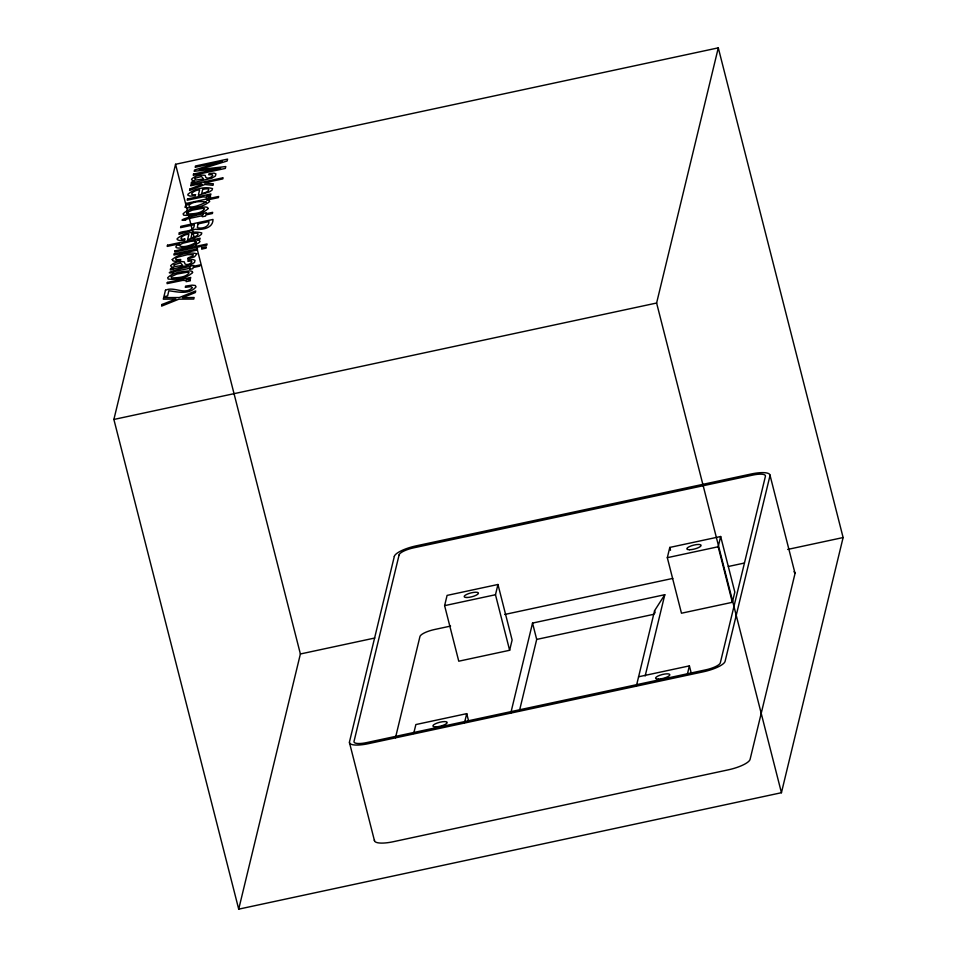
<?xml version="1.0" encoding="UTF-8"?>
<svg xmlns="http://www.w3.org/2000/svg" width="957" height="957" viewBox="0 0 957 957"><rect width="100%" height="100%" fill="white"/><g stroke="black" fill="none" stroke-linecap="round" stroke-linejoin="round"><path stroke-width="1.44" d="M113.883 419.453L175.562 164.281L718.288 47.85L843.117 537.547L781.438 792.719L238.712 909.15L113.883 419.453L656.61 303.022L718.288 47.85M238.712 909.15L300.39 653.978L175.562 164.281M395.468 737.775L419.944 636.537A14.008 3.768 -14.3 0 1 434.502 629.527L450.58 626.081M413.687 733.529L415.864 724.557L466.729 713.647L468.547 720.765M444.61 605.649L447.086 595.398L497.963 584.488L512.115 640.03L509.638 650.282L458.762 661.203L444.61 605.649L495.475 594.74L497.963 584.488M464.564 722.619L466.729 713.647M510.787 713.073L532.535 623.079L664.804 594.704L645.162 675.977M519.507 710.537L536.698 639.42L532.535 623.079M636.333 686.157L654.576 610.686L664.804 594.704M667.316 557.68L669.792 547.428L720.669 536.506L734.82 592.06L732.344 602.312L681.468 613.222L667.316 557.68L718.193 546.758L720.669 536.506M687.533 673.572L689.387 665.881L638.522 676.79M300.39 653.978L374.797 638.02M787.671 549.438L843.117 537.547M504.674 614.478L672.795 578.411M728.349 566.484L744.426 563.039M536.698 639.42L653.954 614.262M769.966 475.031L794.956 573.064M656.61 303.022L781.438 792.719M718.193 546.758L732.344 602.312M669.792 547.428L670.522 550.275M689.387 665.881L691.205 672.998M654.576 610.686L655.126 612.863M495.475 594.74L509.638 650.282M349.472 742.644L374.462 840.677M374.474 839.911A21.006 5.646 -14.3 0 0 393.339 841.705L728.265 769.847A21.006 5.646 -14.3 0 0 750.097 759.332L794.944 573.829A21.006 5.646 -14.3 0 0 793.963 571.808M172.559 272.805C158.934 274.252 192.704 264.73 190.204 267.027L190.443 266.07L193.649 265.388L193.422 266.345L199.953 264.945L199.666 266.142L193.135 267.541L192.859 268.678L189.642 269.36L189.917 268.235L174.641 271.513L172.559 272.805M185.275 220.182C171.65 221.629 205.42 212.107 202.932 214.404L203.159 213.447L206.377 212.765L206.138 213.722L212.681 212.322L212.382 213.519L205.851 214.918L205.576 216.055L202.37 216.737L202.645 215.612L187.369 218.89L185.275 220.182M172.236 259.538L173.061 260.89A8.29 2.225 -14.3 0 0 176.519 261.153L180.466 260.639L180.741 259.479L176.794 259.766L175.789 259.491L175.837 258.426A4.976 1.34 -14.3 0 1 178.325 256.978L187.548 254.658L193.326 254.682L192.895 255.95L188.003 257.923L187.716 259.084L194.558 256.763L196.903 253.784C189.091 251.655 178.385 254.191 172.236 259.538M173.121 269.001L170.25 269.982L170.537 268.642L173.923 267.386L171.447 266.931L170.645 265.675C173.791 262.146 179.749 260.914 184.294 261.883C184.294 266.453 190.359 264.527 191.879 261.919L191.209 261.034L187.871 261.261L188.146 260.148L193.039 259.562L195.013 260.316L194.534 262.445L190.981 264.611L173.121 269.001M194.02 182.548L191.149 183.529L191.436 182.189L194.821 180.921L192.345 180.466L191.544 179.222C194.69 175.693 200.647 174.461 205.193 175.43C205.193 180 211.258 178.074 212.777 175.466L212.107 174.569L208.77 174.796L209.045 173.695L213.937 173.109L215.911 173.863L215.433 175.992L211.88 178.158L194.02 182.548M167.499 245.219L167.212 246.404L179.162 243.844C165.693 252.146 198.159 246.451 199.989 241.427L199.02 240.291L196.735 240.04L199.834 239.37L200.121 238.221L167.499 245.219M162.008 304.482L161.613 306.12L178.899 299.17L193.757 299.074L194.139 297.507L182.452 297.687L195.324 292.567L195.73 290.928L179.294 297.543L163.683 297.591L163.3 299.182L175.849 299.039L162.008 304.482M165.465 290.222L163.898 296.706L167.607 295.916L168.851 290.749C177.655 291.921 189.319 294.995 196.041 286.897L195.3 285.485L192.154 285.15L185.598 286.119L185.299 287.327L191.053 286.622L192.429 287.662C184.749 295.617 174.425 286.035 165.465 290.222M167.343 282.435L167.056 283.631L182.835 280.353L186.089 280.557L186.172 281.657L190.323 280.772L190.264 279.791L186.424 279.42L190.467 278.547L190.742 277.422L167.343 282.435M174.258 253.832L173.959 255.04L197.262 250.052L197.549 248.844L174.258 253.832M174.975 250.866L174.688 252.05L206.784 245.171L207.071 243.975L174.975 250.866M179.342 232.778L178.959 234.393L195.156 229.273C201.939 230.051 213.1 228.424 213.004 219.452L180.909 226.331L180.586 227.646L194.355 224.692C194.151 232.372 184.211 230.398 179.342 232.778M186.459 203.363L186.196 204.463L189.187 203.817L185.455 205.875L185.012 207.322C192.883 209.045 203.554 206.951 209.679 201.472L209.081 200.492L206.736 200.109L218.387 197.609L218.663 196.46L186.459 203.363M187.512 198.984L187.225 200.18L203.004 196.903L206.269 197.106L206.353 198.207L210.504 197.321L210.444 196.341L206.604 195.958L210.648 195.096L210.923 193.972L187.512 198.984M189.929 188.984L189.57 190.503L204.894 184.51L213.004 185.335L213.375 183.816L204.164 182.895L222.802 178.899L223.077 177.751L190.981 184.641L190.706 185.79L199.487 183.9L202.262 184.246L189.929 188.984M193.541 174.054L193.242 175.298L225.338 168.42L225.792 166.554L199.319 169.604L227.132 161.003L227.587 159.113L195.491 166.004L195.18 167.26L222.263 161.422L194.522 170.011L194.199 171.315L220.612 168.276L193.541 174.054M184.797 239.011L184.522 240.171L179.27 240.458L177.236 239.621L177.117 238.724C183.218 233.257 194.008 230.649 201.783 232.934L201.365 234.405L198.817 236.223L187.596 239.609L188.852 234.429C184.653 233.496 175.956 240.339 184.797 239.011M195.527 194.654L195.24 195.814L190 196.101L187.955 195.264L187.847 194.367C193.936 188.9 204.726 186.292 212.514 188.577L212.083 190.048L209.547 191.867L198.326 195.252L199.57 190.072C195.372 189.139 186.675 195.982 195.527 194.654M191.974 233.783L191.017 237.719C197.441 237.324 202.585 231.271 191.974 233.783M202.693 189.426L201.736 193.362C208.159 192.979 213.303 186.926 202.693 189.426M197.979 223.914L197.345 227.718C201.592 228.879 209.224 227.383 208.949 221.569L197.979 223.914M201.903 247.911L201.604 249.119L206.066 248.162L206.353 246.954L201.903 247.911M394.332 556.376L349.484 741.878A21.006 5.646 -14.3 0 0 368.349 743.673L703.275 671.814A21.006 5.646 -14.3 0 0 725.107 661.299L769.954 475.796A21.006 5.646 -14.3 0 0 751.089 474.014L416.163 545.861A21.006 5.646 -14.3 0 0 394.332 556.376M399.117 554.845L354.018 741.412A14.008 3.768 -14.3 0 0 366.603 742.608L705.764 669.84A14.008 3.768 -14.3 0 0 720.322 662.83L765.421 476.263A14.008 3.768 -14.3 0 0 752.836 475.079L413.675 547.835A14.008 3.768 -14.3 0 0 399.117 554.845M208.004 208.662C202.059 214.583 191.759 215.935 183.672 215.181L183.11 213.854C188.445 208.171 197.692 207.705 205.097 206.987A9.965 2.68 -14.3 0 1 207.956 207.992L208.004 208.662M192.56 272.566C186.603 278.487 176.315 279.839 168.217 279.085L167.666 277.757C173.002 272.075 182.237 271.609 189.653 270.891A9.965 2.68 -14.3 0 1 192.513 271.896L192.56 272.566M186.747 212.705L186.974 214.081C192.548 213.77 201.281 213.854 204.535 208.901A5.527 1.483 -14.3 0 0 202.214 208.375L192.237 210.169L186.747 212.705M171.303 276.609L171.518 277.985C177.093 277.674 185.837 277.757 189.091 272.805A5.527 1.483 -14.3 0 0 186.771 272.278L176.794 274.073L171.303 276.609M206.198 202.094C180.406 214.643 186.304 198.673 206.198 202.094M179.091 245.112C181.399 248.856 192.931 244.944 196.592 241.894L194.642 240.973L190.479 241.427L182.763 243.257L179.091 245.112M195.192 178.241L194.917 179.342L196.317 180.024L203.638 178.971L201.413 176.459L195.192 178.241M174.282 264.706L174.018 265.807L175.418 266.477L182.739 265.436L180.514 262.912L174.282 264.706M689.614 549.737A7.357 1.974 -14.3 0 0 701.062 545.705A7.357 1.974 -14.3 0 0 691.289 545.849A7.357 1.974 -14.3 0 0 689.614 549.737M658.344 679.099A7.357 1.974 -14.3 0 0 669.792 675.068A7.357 1.974 -14.3 0 0 660.019 675.211A7.357 1.974 -14.3 0 0 658.344 679.099M435.686 726.865A7.357 1.974 -14.3 0 0 447.134 722.834A7.357 1.974 -14.3 0 0 437.361 722.978A7.357 1.974 -14.3 0 0 435.686 726.865M466.956 597.503A7.357 1.974 -14.3 0 0 478.404 593.472A7.357 1.974 -14.3 0 0 468.631 593.615A7.357 1.974 -14.3 0 0 466.956 597.503"/></g></svg>
